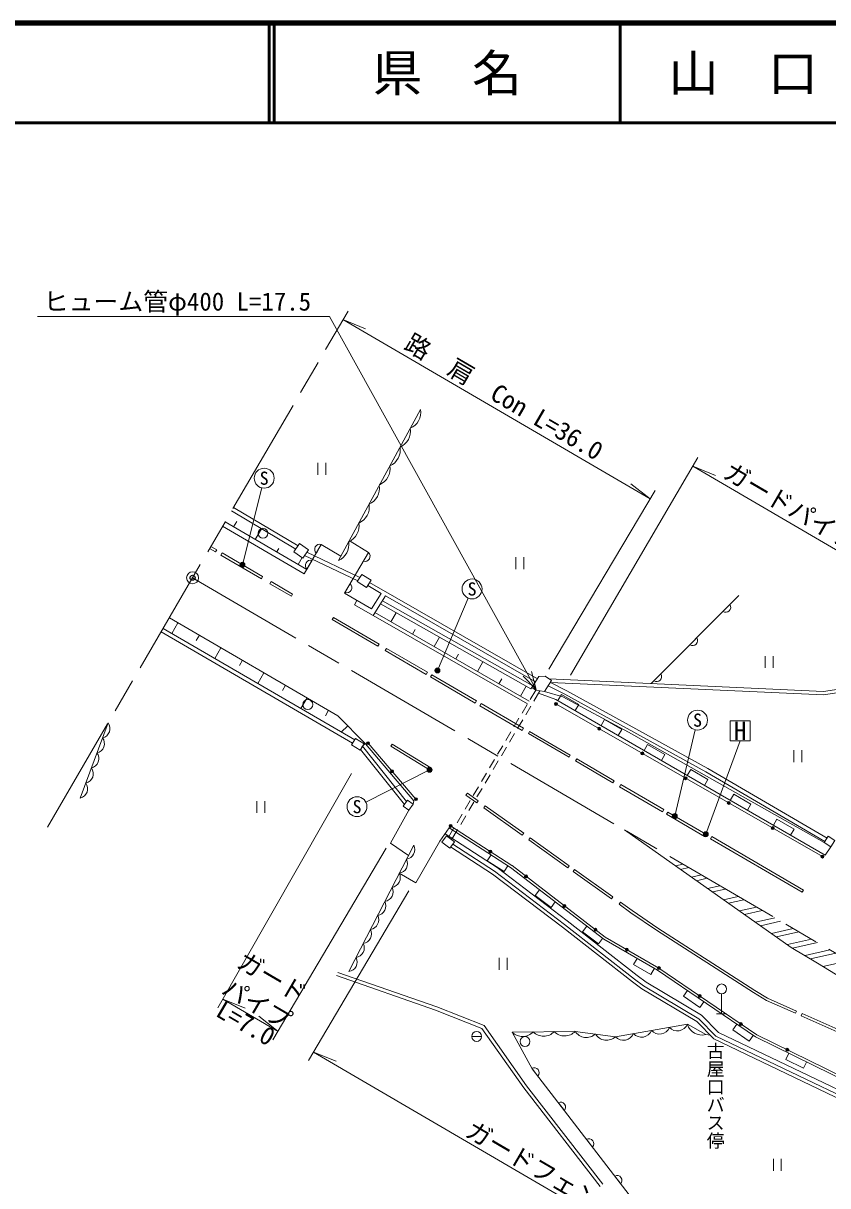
# Model space of a CAD drawing. Units: millimetres, scale not verified. Extents: x 40000 to 680000, y 20000 to 380000.
# Drawn here: x 273037 to 353864, y 263303 to 380000 of the extents above; entities that cross this region are included whole.
import ezdxf
from ezdxf.enums import TextEntityAlignment as Align

# ---------------------------------------------------------------- set-up
doc = ezdxf.new("R2010")
doc.units = ezdxf.units.MM
doc.header["$LTSCALE"] = 1000
doc.header["$PDMODE"] = 32
doc.header["$PDSIZE"] = 500
doc.linetypes.add('CHAIN', pattern=[18.5, 12, -1.5, 3.5, -1.5])
for name, color, linetype, lineweight in [('M-BGD', 7, 'Continuous', 13), ('M-BMK', 2, 'CHAIN', 13), ('M-BMK-HTXT', 7, 'Continuous', 13), ('M-BMK-SRVR', 3, 'Continuous', 13), ('M-STR-HTXT', 7, 'Continuous', 13), ('M-STR-STRC', 7, 'Continuous', 13), ('M-TTL', 2, 'Continuous', 140), ('M-TTL-LINE', 7, 'Continuous', 50)]:
    doc.layers.add(name, color=color, linetype=linetype, lineweight=lineweight)
doc.layers.add('M-OTRS', color=6, linetype='Continuous')
doc.layers.add('M-TTL-TXT', color=7, linetype='Continuous')
doc.styles.add('@ＭＳ ゴシック', font='')
doc.styles.add('ＭＳ ゴシック', font='')
doc.styles.get('@ＭＳ ゴシック').set_extended_font_data('@MS Gothic')
doc.styles.get('ＭＳ ゴシック').set_extended_font_data('MS Gothic')

msp = doc.modelspace()

# ---------------------------------------------------------------- hatches: boundary and pattern name
at = {"layer": 'M-BGD'}
for points in [[(326408, 311666, -1), (326708, 311667, -1)], [(330748, 309183, -1), (331048, 309184, -1)], [(307534, 307731, -1), (307834, 307731, -1)], [(335088, 306699, -1), (335388, 306701, -1)], [(309932, 304920, -1), (310232, 304920, -1)], [(339428, 304216, -1), (339728, 304217, -1)], [(312331, 302110, -1), (312631, 302110, -1)], [(343767, 301733, -1), (344067, 301734, -1)], [(315858, 299526, -1), (316088, 299333, -0.41421), (315877, 299314, -0.41421)], [(348186, 299205, -1), (348486, 299205, -1)], [(319852, 296946, -1), (320082, 296754, -0.41421), (319871, 296735, -0.41421)], [(353180, 296346, -1), (353480, 296348, -1)], [(323437, 294458, -1), (323666, 294265, -0.41421), (323455, 294247, -0.41421)], [(327294, 291494, -1), (327524, 291302, -0.41421), (327313, 291283, -0.41421)], [(330415, 289097, -1), (330644, 288905, -0.41421), (330433, 288886, -0.41421)], [(333563, 287100, -1), (333793, 286907, -0.41421), (333582, 286889, -0.41421)], [(336782, 285251, -1), (337012, 285059, -0.41421), (336801, 285040, -0.41421)], [(340893, 282449, -1), (341123, 282257, -0.41421), (340911, 282238, -0.41421)], [(345024, 279633, -1), (345254, 279440, -0.41421), (345043, 279422, -0.41421)], [(349686, 277044, -1), (349916, 276851, -0.41421), (349705, 276833, -0.41421)]]:
    msp.add_hatch(color=256, dxfattribs=at).paths.add_polyline_path(points)
at = {"layer": 'M-STR-HTXT'}
for points in [[(295269, 325766, -1), (294838, 325514, -0.41421), (294927, 325856, -0.41421)], [(314882, 315124, -1), (314416, 314941, -1)], [(313625, 305138, -1), (314099, 304979, -0.41421), (313782, 304822, -0.41421)], [(338709, 300540, -1), (338280, 300281, -0.41421), (338365, 300625, -0.41421)], [(341831, 298712, -1), (341392, 298473, -0.41421), (341492, 298812, -0.41421)]]:
    msp.add_hatch(color=256, dxfattribs=at).paths.add_polyline_path(points)

# ---------------------------------------------------------------- linework, layer by layer
at = {"layer": 'M-BGD'}
for p, q in [((304708, 326058), (312943, 341225)), ((302635, 335868), (302635, 334668)), ((303435, 335868), (303435, 334668)), ((293964, 331044), (300421, 327211)), ((294165, 331390), (300648, 327541)), ((293317, 329935), (301520, 325156)), ((294176, 329435), (294492, 329977)), ((296336, 328177), (296968, 329261)), ((298496, 326918), (298700, 327269)), ((301535, 326890), (306855, 324364)), ((302484, 326811), (302983, 327667)), ((307711, 326859), (307211, 326003)), ((300656, 325660), (301065, 326361)), ((301305, 326556), (306638, 324024)), ((301552, 325211), (302051, 326067)), ((322531, 326389), (322531, 325189)), ((323331, 326389), (323331, 325189)), ((305881, 323723), (305381, 322867)), ((307644, 323556), (309012, 322772)), ((307832, 323852), (324688, 314193)), ((305327, 322774), (308030, 321226)), ((308030, 321226), (309012, 322772)), ((308195, 320555), (309446, 322523)), ((309446, 322523), (324498, 313899)), ((336118, 313718), (344916, 322544)), ((306317, 321631), (306565, 322065)), ((306317, 321631), (323698, 311672)), ((308936, 321721), (324040, 313171)), ((309124, 322016), (324221, 313471)), ((344031, 321657), (343332, 320955)), ((288579, 319823), (287951, 318742)), ((308373, 320834), (323867, 311956)), ((309984, 319910), (310511, 320829)), ((286884, 318900), (306126, 307717)), ((287085, 319246), (306340, 308055)), ((312153, 318667), (312423, 319138)), ((290741, 318567), (290427, 318027)), ((314323, 317424), (314862, 318366)), ((340701, 318316), (340001, 317614)), ((292902, 317311), (292274, 316230)), ((316492, 316181), (316768, 316664)), ((347563, 316480), (347563, 315280)), ((348363, 316480), (348363, 315280)), ((295064, 316054), (294750, 315514)), ((318661, 314939), (319214, 315903)), ((297225, 314798), (296597, 313718)), ((320830, 313696), (321113, 314189)), ((324843, 314433), (325462, 314442)), ((337089, 314693), (336389, 313991)), ((299386, 313542), (299072, 313002)), ((322999, 312453), (323565, 313440)), ((323966, 312123), (324522, 313060)), ((324122, 313318), (324040, 313171)), ((324337, 311964), (324943, 312985)), ((325402, 312903), (324522, 313060)), ((327258, 312391), (325402, 312903)), ((301548, 312286), (300920, 311205)), ((323150, 310747), (323660, 311607)), ((353330, 296347), (326558, 311667)), ((327111, 312617), (326761, 312012)), ((328842, 311615), (327111, 312617)), ((333861, 308826), (327258, 312391)), ((328492, 311010), (328842, 311615)), ((303709, 311030), (303395, 310489)), ((323520, 310588), (324031, 311448)), ((281566, 309780), (278765, 302213)), ((305639, 309476), (304990, 308840)), ((322333, 309371), (322844, 310231)), ((322704, 309212), (323214, 310072)), ((331439, 310112), (331088, 309507)), ((333170, 309110), (331439, 310112)), ((321517, 307995), (322027, 308855)), ((321887, 307836), (322398, 308696)), ((332819, 308505), (333170, 309110)), ((353501, 297747), (333861, 308826)), ((306921, 307103), (311340, 301579)), ((307388, 307689), (307063, 307371)), ((307119, 307416), (311551, 301875)), ((307684, 307731), (312481, 302110)), ((320700, 306619), (321210, 307479)), ((321071, 306460), (321581, 307320)), ((335766, 307607), (335415, 307002)), ((337497, 306605), (335766, 307607)), ((350466, 307039), (350466, 305839)), ((351266, 307039), (351266, 305839)), ((319884, 305243), (320394, 306103)), ((320254, 305084), (320765, 305944)), ((337146, 306000), (337497, 306605)), ((319067, 303867), (319577, 304727)), ((340093, 305102), (339743, 304497)), ((341824, 304100), (340093, 305102)), ((319438, 303708), (319948, 304568)), ((341473, 303495), (341824, 304100)), ((318251, 302491), (318761, 303351)), ((318621, 302332), (319131, 303192)), ((344420, 302597), (344070, 301992)), ((346151, 301595), (344420, 302597)), ((296496, 301924), (296496, 300724)), ((297296, 301924), (297296, 300724)), ((317434, 301115), (317944, 301975)), ((317805, 300956), (318315, 301816)), ((345801, 300990), (346151, 301595)), ((316618, 299740), (317128, 300599)), ((316988, 299580), (317498, 300440)), ((348748, 300092), (348397, 299487)), ((350479, 299090), (348748, 300092)), ((315756, 298287), (316311, 299224)), ((315973, 299429), (322126, 295456)), ((316076, 298043), (316682, 299064)), ((350128, 298485), (350479, 299090)), ((315415, 298623), (320647, 295244)), ((305752, 284797), (312264, 297489)), ((320038, 296507), (319658, 295919)), ((354162, 297319), (353590, 296481)), ((319658, 295919), (321338, 294834)), ((321338, 294834), (321718, 295422)), ((324905, 293007), (324479, 292451)), ((324479, 292451), (326065, 291233)), ((326065, 291233), (326491, 291788)), ((329663, 289351), (329237, 288796)), ((329237, 288796), (330823, 287578)), ((330823, 287578), (331249, 288133)), ((320865, 286166), (320865, 284966)), ((321665, 286166), (321665, 284966)), ((334707, 286125), (334358, 285518)), ((334358, 285518), (336093, 284522)), ((336093, 284522), (336441, 285129)), ((339762, 282900), (339367, 282321)), ((343199, 282557), (343199, 280557)), ((339367, 282321), (341020, 281195)), ((341020, 281195), (341414, 281773)), ((342699, 280557), (343699, 280557)), ((344719, 279520), (344325, 278942)), ((344325, 278942), (345978, 277816)), ((318090, 278288), (319090, 278288)), ((345978, 277816), (346372, 278394)), ((349944, 276599), (349636, 275971)), ((349636, 275971), (351431, 275090)), ((351431, 275090), (351740, 275719)), ((324133, 275100), (324737, 274315)), ((326798, 271637), (327402, 270852)), ((329624, 267965), (330228, 267180)), ((348398, 266012), (348398, 264812)), ((349198, 266012), (349198, 264812)), ((332462, 264277), (333067, 263492))]:
    msp.add_line(p, q, dxfattribs=at)
for points in [[(293066, 329504), (301269, 324724), (302983, 327667), (304950, 326503)], [(305888, 328022), (307713, 326857), (305327, 322774)], [(312219, 301605), (312290, 301948), (307409, 307668), (304658, 310478), (287715, 320326)], [(324522, 313060), (324122, 313318), (324843, 314433)], [(325462, 314442), (326121, 314016), (325402, 312903)], [(325851, 314191), (353431, 312922), (359597, 313855)], [(353590, 296481), (326554, 312131), (324808, 312758)], [(325785, 313496), (327458, 312647), (341622, 304852), (353576, 297864)], [(360118, 313580), (353449, 312571), (326003, 313833)], [(326003, 313833), (327645, 313001), (341819, 305200), (353794, 298200)], [(311783, 300995), (309948, 297689), (311731, 296450)], [(310817, 294669), (312468, 293714), (314907, 297905), (315837, 299219)], [(315837, 299219), (321990, 295246), (331365, 288044), (336764, 284943), (346600, 278239), (367667, 267909), (365725, 263438), (364938, 261128), (364336, 258698), (363391, 253053)], [(316188, 297588), (320388, 294876), (327421, 289532), (334447, 284057), (335368, 283360), (340913, 280063), (342609, 278331), (364486, 267869)], [(315975, 297309), (320187, 294589), (327207, 289255), (334234, 283779), (335173, 283069), (340695, 279785), (342402, 278042), (364288, 267576)], [(320647, 295244), (327695, 289889), (334721, 284414), (335620, 283734), (341193, 280419), (342875, 278703), (366298, 267501)], [(322143, 295444), (331504, 288252), (336897, 285155), (346726, 278456), (367778, 268133)], [(304515, 284393), (314461, 280932), (319125, 279102), (323318, 273123), (330985, 263238)], [(304630, 284724), (314583, 281261), (319352, 279389), (323600, 273330), (331262, 263452)], [(342044, 278407), (341619, 278482), (339767, 279514), (332544, 278268), (328482, 278804), (322164, 278725), (324181, 275038), (334912, 261094)]]:
    msp.add_lwpolyline(points, dxfattribs=at)
for points in [[(300231, 326935), (301136, 326311), (301704, 327135), (300798, 327759)], [(306598, 323963), (307525, 323370), (307983, 324087), (307056, 324679)], [(306430, 308198), (306030, 307564), (306875, 307030), (307276, 307664)], [(311783, 300995), (311213, 301402), (311649, 302012), (312219, 301605)], [(315882, 297186), (315086, 297791), (315570, 298428), (316366, 297823)], [(354577, 297962), (354162, 297319), (353501, 297747), (353916, 298389)]]:
    msp.add_lwpolyline(points, close=True, dxfattribs=at)
for centre, radius in [((297125, 328800), 500), ((301626, 311607), 500), ((326558, 311667), 150), ((330898, 309183), 150), ((307684, 307731), 150), ((335238, 306700), 150), ((310082, 304920), 150), ((339578, 304217), 150), ((312481, 302110), 150), ((343917, 301733), 150), ((315973, 299429), 150), ((348336, 299205), 150), ((319967, 296850), 150), ((353330, 296347), 150), ((323551, 294362), 150), ((327409, 291398), 150), ((330530, 289001), 150), ((333678, 287004), 150), ((336897, 285155), 150), ((341008, 282353), 150), ((343199, 283057), 500), ((345139, 279537), 150), ((318590, 278288), 500), ((323446, 277775), 500), ((349801, 276948), 150)]:
    msp.add_circle(centre, radius, dxfattribs=at)
for centre, radius, start, end in [((311216, 340940), 1750, 293.6527, 9.3478), ((310191, 339053), 1750, 293.6527, 9.3478), ((309167, 337166), 1750, 293.6527, 9.3478), ((308142, 335278), 1750, 293.6527, 9.3478), ((307080, 333323), 1750, 293.6527, 9.3478), ((306055, 331435), 1750, 293.6527, 9.3478), ((305030, 329548), 1750, 293.6527, 9.3478), ((304006, 327661), 1750, 293.6527, 9.3478), ((302818, 327190), 505, 70.94571, 228.6039), ((307377, 326480), 505, 250.87037, 48.52856), ((301886, 325589), 505, 70.94571, 228.6039), ((305547, 323344), 505, 250.87037, 48.52856), ((343612, 321375), 505, 236.26071, 33.9189), ((340282, 318034), 505, 236.26071, 33.9189), ((336670, 314411), 505, 236.26071, 33.9189), ((280789, 309208), 966, 283.01509, 36.3556), ((280228, 307694), 966, 283.01509, 36.3556), ((279668, 306181), 966, 283.01509, 36.3556), ((279108, 304667), 966, 283.01509, 36.3556), ((278547, 303154), 966, 283.01509, 36.3556), ((311381, 297052), 986, 279.30831, 26.37107), ((310657, 295641), 986, 279.30831, 26.37107), ((309934, 294231), 986, 279.30831, 26.37107), ((309210, 292821), 986, 279.30831, 26.37107), ((308487, 291411), 986, 279.30831, 26.37107), ((307763, 290000), 986, 279.30831, 26.37107), ((307040, 288590), 986, 279.30831, 26.37107), ((306316, 287180), 986, 279.30831, 26.37107), ((305592, 285770), 986, 279.30831, 26.37107), ((336961, 279609), 1079, 221.71484, 337.86855), ((338767, 279921), 1079, 221.71484, 337.86855), ((341220, 279944), 1516, 196.48004, 285.24426), ((323204, 279733), 1449, 224.08276, 317.35393), ((325311, 279759), 1449, 224.08276, 317.35393), ((327417, 279786), 1449, 224.08276, 317.35393), ((329609, 279510), 1329, 212.06796, 312.87723), ((331640, 279242), 1329, 212.06796, 312.87723), ((333350, 278986), 1079, 221.71484, 337.86855), ((335156, 279298), 1079, 221.71484, 337.86855), ((324358, 274648), 505, 318.75436, 116.41255), ((327023, 271185), 505, 318.75436, 116.41255), ((329849, 267513), 505, 318.75436, 116.41255), ((332687, 263825), 505, 318.75436, 116.41255)]:
    msp.add_arc(centre, radius, start, end, dxfattribs=at)
at = {"layer": 'M-BMK'}
for p, q in [((275461, 299308), (305665, 351114)), ((290051, 324333), (376178, 274083))]:
    msp.add_line(p, q, dxfattribs=at)
at = {"layer": 'M-BMK-SRVR'}
msp.add_circle((290051, 324333), 600, dxfattribs=at)
at = {"layer": 'M-OTRS'}
msp.add_point((290051, 324333), dxfattribs=at)
msp.add_point((290051, 324333), dxfattribs=at)
at = {"layer": 'M-STR-HTXT'}
for p, q in [((303800, 350553), (274455, 350553)), ((324560, 313124), (303800, 350553)), ((305161, 350250), (336021, 332245)), ((305161, 350250), (307433, 349320)), ((328006, 314572), (340809, 336398)), ((340303, 335535), (367173, 319858)), ((340303, 335535), (342575, 334605)), ((336021, 332245), (334094, 333765)), ((295053, 325640), (296999, 333361)), ((325855, 315153), (336532, 333104)), ((314649, 315032), (317739, 322294)), ((324560, 313124), (323267, 314466)), ((324560, 313124), (324107, 314931)), ((338494, 300411), (340551, 309069)), ((341611, 298592), (345067, 307966)), ((306013, 304702), (292579, 281178)), ((313862, 305059), (307463, 301813)), ((309506, 297207), (298125, 277943)), ((311767, 292897), (301685, 275866)), ((293075, 282047), (298633, 278804)), ((293075, 282047), (295347, 281117)), ((298633, 278804), (296706, 280324)), ((302195, 276726), (355760, 245474)), ((302195, 276726), (304467, 275796))]:
    msp.add_line(p, q, dxfattribs=at)
for centre in [(295053, 325640), (314649, 315032), (313862, 305059), (338494, 300411), (341611, 298592)]:
    msp.add_circle(centre, 250, dxfattribs=at)
at = {"layer": 'M-STR-STRC'}
for p, q in [((291763, 327270), (292350, 326928)), ((291889, 327486), (292476, 327144)), ((292350, 326928), (292476, 327144)), ((292896, 326610), (293022, 326825)), ((293022, 326825), (297085, 324455)), ((292896, 326610), (296959, 324239)), ((296959, 324239), (297085, 324455)), ((297820, 323737), (297946, 323953)), ((297820, 323737), (299973, 322480)), ((297946, 323953), (300099, 322696)), ((299973, 322480), (300099, 322696)), ((304081, 320141), (304207, 320357)), ((304081, 320141), (308670, 317464)), ((304207, 320357), (308796, 317680)), ((308670, 317464), (308796, 317680)), ((309415, 317029), (309541, 317245)), ((309415, 317029), (313523, 314633)), ((309541, 317245), (313649, 314849)), ((313523, 314633), (313649, 314849)), ((313962, 314377), (314088, 314593)), ((313962, 314377), (318453, 311756)), ((314088, 314593), (318579, 311972)), ((318453, 311756), (318579, 311972)), ((318909, 311490), (319035, 311706)), ((319035, 311706), (323282, 309228)), ((318909, 311490), (323156, 309012)), ((323156, 309012), (323282, 309228)), ((323788, 308701), (323914, 308917)), ((323788, 308701), (327871, 306319)), ((323914, 308917), (327997, 306535)), ((309970, 307430), (310100, 307643)), ((309970, 307430), (313862, 305059)), ((310100, 307643), (313992, 305272)), ((327871, 306319), (327997, 306535)), ((328513, 305945), (328639, 306160)), ((328513, 305945), (332282, 303746)), ((328639, 306160), (332408, 303962)), ((313862, 305059), (313992, 305272)), ((332282, 303746), (332408, 303962)), ((332938, 303363), (333064, 303579)), ((333064, 303579), (337383, 301059)), ((317516, 302508), (317661, 302711)), ((317516, 302508), (318613, 301727)), ((317661, 302711), (318758, 301931)), ((332938, 303363), (337257, 300843)), ((318613, 301727), (318758, 301931)), ((319298, 301240), (319442, 301443)), ((319298, 301240), (323173, 298481)), ((319442, 301443), (323318, 298684)), ((337257, 300843), (337383, 301059)), ((337668, 300603), (337794, 300819)), ((337668, 300603), (341485, 298376)), ((337794, 300819), (341611, 298592)), ((323173, 298481), (323318, 298684)), ((323821, 298020), (323966, 298223)), ((323821, 298020), (327747, 295225)), ((323966, 298223), (327892, 295429)), ((341485, 298376), (341611, 298592)), ((342092, 298138), (342218, 298354)), ((342092, 298138), (351295, 292769)), ((342218, 298354), (351431, 292979)), ((327747, 295225), (327892, 295429)), ((338579, 295404), (339343, 295574)), ((328282, 294844), (328427, 295048)), ((328282, 294844), (332125, 292108)), ((328427, 295048), (332270, 292312)), ((339077, 295053), (339915, 295240)), ((340184, 294275), (341186, 294498)), ((340682, 293925), (341758, 294165)), ((341788, 293147), (343030, 293423)), ((342286, 292797), (343602, 293089)), ((351295, 292769), (351431, 292979)), ((332125, 292108), (332270, 292312)), ((332900, 291557), (333045, 291761)), ((343393, 292018), (344873, 292348)), ((343891, 291668), (345445, 292014)), ((344997, 290890), (346716, 291272)), ((345495, 290540), (347288, 290938)), ((346602, 289761), (348559, 290197)), ((347100, 289411), (349131, 289863)), ((348207, 288633), (350402, 289121)), ((348705, 288283), (350974, 288788)), ((349811, 287505), (352245, 288046)), ((350324, 287158), (352817, 287712)), ((351579, 286412), (354088, 286971)), ((352143, 286077), (354661, 286637)), ((353385, 285329), (355932, 285895)), ((350612, 280612), (350713, 280841)), ((351187, 280357), (351288, 280586)), ((351187, 280357), (355424, 278478)), ((351288, 280586), (355526, 278707))]:
    msp.add_line(p, q, dxfattribs=at)
msp.add_lwpolyline([(344067, 307966), (346067, 307966), (346067, 309966), (344067, 309966)], close=True, dxfattribs=at)
for points in [[(333439, 299019), (350196, 287234), (352848, 285658), (361109, 280581), (375672, 271693), (379207, 269766), (386922, 266182), (396654, 262599), (402127, 260999), (410904, 259075)], [(333045, 291761), (334225, 290921), (336782, 289151), (346544, 282905), (347816, 282125), (350713, 280841)], [(332900, 291557), (334081, 290716), (336643, 288943), (346411, 282693), (347700, 281903), (350612, 280612)]]:
    msp.add_lwpolyline(points, dxfattribs=at)
for centre in [(297243, 334331), (318130, 323214), (340782, 310042), (306571, 301360)]:
    msp.add_circle(centre, 1000, dxfattribs=at)
at = {"layer": 'M-TTL'}
msp.add_line((680000, 380000), (40000, 380000), dxfattribs=at)
at = {"layer": 'M-TTL-LINE'}
for p, q in [((297750, 380000), (297750, 370000)), ((298250, 380000), (298250, 370000)), ((333000, 380000), (333000, 370000)), ((40000, 370000), (680000, 370000))]:
    msp.add_line(p, q, dxfattribs=at)

# ---------------------------------------------------------------- texts
at = {"layer": 'M-BMK-HTXT', "style": '@ＭＳ ゴシック'}
msp.add_text('古屋口バス停', height=1320, rotation=270, dxfattribs=at).set_placement((342578, 277746), align=Align.MIDDLE_LEFT)
at = {"layer": 'M-STR-HTXT', "style": 'ＭＳ ゴシック'}
msp.add_text('ヒューム管φ400 L=17.5', height=1833, dxfattribs=at).set_placement((301955, 350603), align=Align.BOTTOM_RIGHT)
for s, p in [('路\u3000肩\u3000Con L=36.0', (320599, 341243)), ('ガードパイプ\u3000L=31.0', (353737, 327697)), ('ガード', (297312, 282981)), ('パイプ', (295776, 280291)), ('ガードフェンス\u3000L=60.5', (328899, 260966))]:
    msp.add_text(s, height=1833, rotation=329.739, dxfattribs=at).set_placement(p, align=Align.BOTTOM_CENTER)
msp.add_text('L=7.0', height=1833, rotation=329.739, dxfattribs=at).set_placement((295873, 280415), align=Align.TOP_CENTER)
at = {"layer": 'M-STR-STRC', "style": 'ＭＳ ゴシック'}
for s, height, p in [('S', 1320, (297243, 334331)), ('S', 1320, (318130, 323214)), ('S', 1320, (340782, 310042)), ('H', 1833, (345067, 308966)), ('S', 1320, (306571, 301360))]:
    msp.add_text(s, height=height, dxfattribs=at).set_placement(p, align=Align.MIDDLE_CENTER)
at = {"layer": 'M-TTL-TXT', "style": 'ＭＳ ゴシック'}
for s, p in [('県\u3000名', (315625, 375000)), ('山\u3000口\u3000県', (350375, 375000))]:
    msp.add_text(s, height=3666, dxfattribs=at).set_placement(p, align=Align.MIDDLE_CENTER)

doc.saveas('drawing.dxf')
